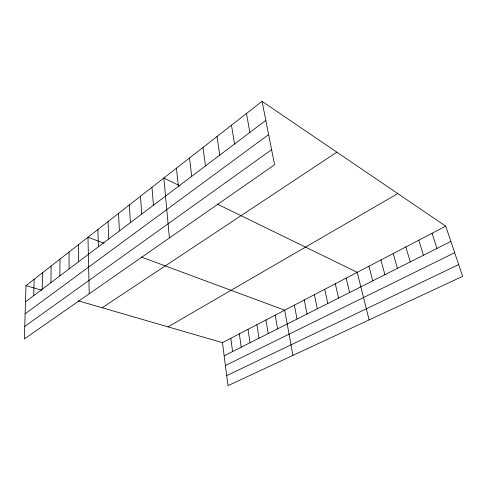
<?xml version="1.0" encoding="UTF-8"?>
<svg xmlns="http://www.w3.org/2000/svg" width="487" height="487" viewBox="0 0 487 487"><rect width="100%" height="100%" fill="white"/><g stroke="black" fill="none" stroke-linecap="round" stroke-linejoin="round"><path stroke-width="0.73" d="M59.907 275.855L59.95 259.145M50.946 282.618L51.111 266.042M42.229 289.205L42.515 272.757M33.749 295.609L34.139 279.288M25.988 285.656L24.35 338.934L274.571 164.74L262.055 101.339L25.988 285.656L41.754 290.234M25.488 301.843L265.811 120.374M25.123 313.841L268.617 134.601M24.734 326.448L271.594 149.686M102.154 307.754L336.84 152.163M168.039 326.862L397.776 193.576M222.474 342.653L445.708 226.151L462.65 276.342L227.965 385.661L222.474 342.653L78.267 300.82M224.154 355.808L450.859 241.406M225.39 365.506L454.669 252.704M226.686 375.654L458.681 264.581M104.084 243.226L87.977 237.254L89.224 293.771M141.169 256.978L284.688 310.182L292.924 355.4M179.953 185.888L163.839 178.029L169.415 237.948M217.141 204.023L357.227 272.33L369.091 319.916M262.055 101.339L445.708 226.151M432.072 233.273L436.967 248.413M418.783 240.207L423.447 255.237M405.841 246.958L410.273 261.884M393.228 253.544L397.441 268.361M380.925 259.961L384.931 274.674M368.927 266.225L372.738 280.829M346.135 278.12L349.575 292.517M335.299 283.775L338.568 298.068M324.719 289.296L327.824 303.492M314.371 294.696L317.317 308.795M304.259 299.974L307.053 313.975M294.367 305.136L297.021 319.04M246.483 113.495L249.886 132.397M275.228 315.126L277.608 328.835M265.963 319.959L268.215 333.577M231.477 125.214L234.539 143.988M256.899 324.689L259.023 338.209M248.023 329.322L250.032 342.751M216.995 136.524L219.747 155.158M239.33 333.857L241.223 347.194M230.814 338.301L232.597 351.547M203.012 147.439L205.471 165.939M189.51 157.983L191.695 176.343M176.458 168.173L178.382 186.393M151.974 187.288L153.435 205.228M140.487 196.261L141.735 214.061M129.341 204.96L130.4 222.626M118.536 213.397L119.406 230.923M108.047 221.585L108.747 238.977M97.869 229.535L98.398 246.787M78.37 244.76L78.602 261.738M69.032 252.053L69.124 268.897"/></g></svg>
